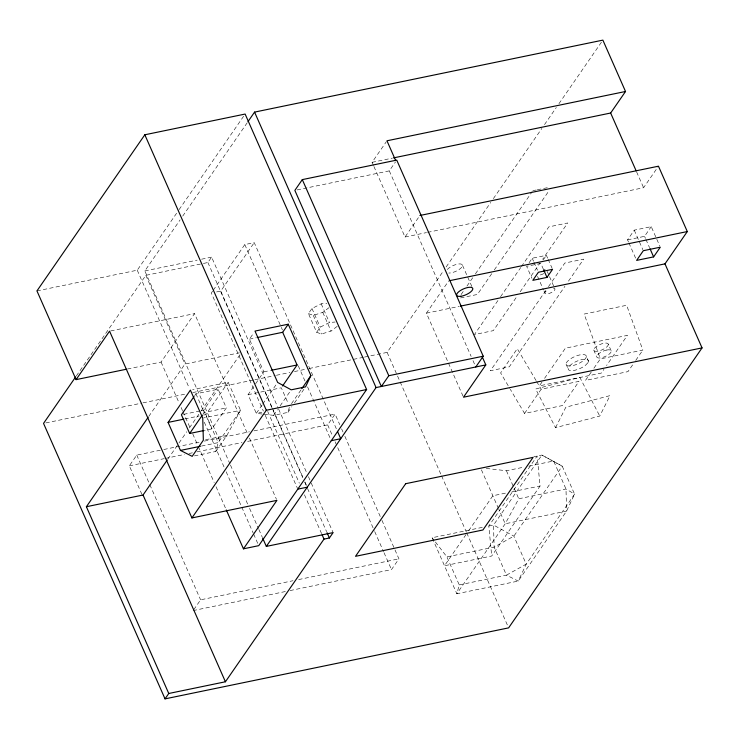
<?xml version="1.0" encoding="UTF-8"?>
<svg xmlns="http://www.w3.org/2000/svg" width="739" height="739" viewBox="0 0 739 739"><rect width="100%" height="100%" fill="white"/><g stroke="black" fill="none" stroke-linecap="round" stroke-linejoin="round"><path stroke-width="0.55" stroke-dasharray="3.69 2.77" d="M194.44 455.889L215.797 451.474L218.208 442.615L240.526 410.311L228.175 382.303L192.62 389.647M263.98 414.237L273.587 415.346L287.942 412.38L289.365 407.134M435.419 541.992L446.901 556.892L459.252 584.909L456.85 593.768L518.233 581.076L566.591 511.092L574.582 494.151L562.222 466.143L541.881 455.058L533.826 456.72M555.552 427.669L565.825 407.217L610.017 395.614L599.745 416.066L555.552 427.669L535.664 389.01L579.856 377.407L599.745 416.066M215.797 451.474L226.956 435.326L240.526 410.311L203.862 417.886M459.252 584.909L506.474 575.145L518.233 581.076L526.223 564.143L574.582 494.151L565.991 489.006L518.769 498.76L505.208 523.775L456.85 593.768L432.139 537.733L483.241 527.175M524.542 413.424L541.197 389.213L579.006 381.361L562.351 405.572L524.542 413.424L510.307 389.305M36.95 290.917L137.251 270.197L178.441 210.578M179.087 209.627L243.815 115.949M230.023 464.083L144.835 270.936L180.104 219.88M182.718 216.102L247.38 122.508M76.329 375.948L145.832 275.342L202.246 263.684M203.373 263.453L207.881 262.521L211.603 257.135L278.169 408.067M127.441 369.02L161.074 362.064L194.551 313.613L247.602 433.895M212.601 291.166L211.317 293.032L263.389 411.115M213.248 290.242L244.794 244.581L254.234 242.623L337.002 430.292M216.564 291.951L220.758 291.083L254.234 242.623M148.733 416.482L184.962 364.05L239.381 352.808M141.897 494.373L129.325 465.847L136.761 455.085L162.682 449.728M194.671 395.633L195.937 393.804L218.125 389.222L226.365 407.9L211.862 428.897L205.202 430.274M255.629 383.707L263.832 371.837L249.422 339.155L253.763 332.873M373.472 165.481L372.087 162.321L386.312 141.722M167.864 459.113L178.302 443.991M178.958 443.049L186.791 431.715M189.406 427.927L200.5 411.872M201.156 410.921L240.323 354.23M201.405 410.681L203.622 410.219L218.125 389.222M202.911 414.311L204.167 412.482L226.365 407.9M203.631 415.059L205.858 414.607L228.175 382.303M297.115 189.923L389.305 170.866L395.504 161.896M262.059 414.016L256.304 413.341L248.064 394.672L255.001 384.622M337.233 326.324L331.035 331.072L321.483 334.019L316.661 332.282L308.431 313.604L311.969 308.477L321.197 303.831L326.897 303.35M262.123 404.917L256.304 413.341L261.837 412.196M262.77 403.984L277.005 383.375M316.661 332.282L320.209 327.155L329.437 322.509L335.137 322.028M273.587 415.346L277.504 409.674M280.109 405.896L290.566 390.774M373.934 166.534L405.027 237.025L419.262 216.425M291.489 403.67L301.189 389.619M287.942 412.38L291.859 406.709M294.473 402.931L304.265 388.751M193.775 609.693L200.602 599.819L293.004 580.725M247.639 441.395L327.654 424.86L335.09 414.099L339.746 424.666M364.521 357.066L387.125 352.401L443.52 270.77M446.144 266.973L490.733 202.431M493.356 198.634L541.881 128.401M544.504 124.605L556.31 107.515M558.933 103.719L601.564 42.031M463.02 396.15L426.421 313.16L448.739 280.857M461.081 294.584L464.351 289.864M466.956 286.085L472.831 277.587M475.445 273.809L532.219 191.632M491.721 273.679L477.366 294.464L458.476 298.362M494.326 269.901L549.151 190.56M497.929 300.542L474.438 334.545L493.319 330.647L517.586 295.535M500.534 296.764L520.764 267.481M521.42 266.539L548.828 226.873L567.718 222.966L542.638 259.269M529.124 262.733L532.219 258.244L546.389 255.315L547.71 258.317M520.164 291.794L540.07 262.982M543.285 259.805L546.389 255.315M545.862 290.445L490.391 370.729L509.282 366.83L564.947 286.261M548.477 286.667L564.79 263.056L583.681 259.149L567.534 282.52M427.641 232.351L643.595 187.724L658.467 166.192M290.067 590.563L391.485 569.603L398.931 558.832L381.222 518.686M628.455 241.912L627.55 239.852L634.247 230.162L651.244 226.651L659.853 246.17M541.964 382.1L539.368 385.869L601.343 373.066L603.948 369.297M544.569 378.331L565.4 348.18L627.383 335.377L606.553 365.528M627.55 239.852L644.547 236.341L651.244 226.651M466.06 534.537L444.49 565.751L491.712 555.996L540.07 486.003L537.161 456.037L488.802 526.029L491.712 555.996M468.674 530.759L492.848 495.758L506.344 492.968M591.292 371.994L585.464 380.419L627.965 371.634L633.138 364.142M593.879 368.244L600.345 358.886L642.847 350.101L626.654 305.281L584.161 314.057L600.345 358.886M635.734 360.401L642.847 350.101M308.431 313.604L313.244 315.341L322.795 312.394L328.994 307.655M372.087 162.321L392.437 158.118M532.874 190.68L536.2 189.997M537.318 189.766L549.539 187.244M144.835 270.936L197.137 260.128M201.59 259.204L211.603 257.135M405.027 237.025L426.514 232.591M110.674 330.943L194.551 313.613M249.422 339.155L256.073 337.788M426.421 313.16L459.205 306.389M263.832 371.837L270.483 370.47M45.8 422.93L141.87 403.078M142.996 402.847L185.951 393.97M192.731 392.566L253.763 379.957M254.89 379.726L275.231 375.523M276.368 375.283L289.928 372.484M294.445 371.551L308.006 368.752M309.142 368.512L363.394 357.306M248.064 394.672L281.31 387.799L288.173 403.365M183.651 414.348L200.287 410.902M184.741 418.967L199.188 415.983M205.599 439.742L226.956 435.326M163.809 449.497L199.863 442.042M204.37 441.109L249.449 431.798M253.957 430.865L335.09 414.099M201.544 446.06L218.208 442.615L205.858 414.607M129.325 465.847L164.252 458.633M165.379 458.402L184.538 454.439M189.045 453.506L192.426 452.813M196.934 451.88L242.004 442.559M486.253 468.415L506.418 470.752L523.277 467.26M528.902 466.106L553.64 460.988L565.991 489.006L566.591 511.092L505.208 523.775L498.797 509.245M511.961 491.814L540.07 486.003M488.802 526.029L493.523 525.05L513.864 536.135L526.223 564.143L506.474 575.145L494.123 547.137L493.523 525.05L541.881 455.058L562.222 466.143L513.864 536.135L494.123 547.137L446.901 556.892M298.639 579.561L398.931 558.832M193.156 610.59L285.559 591.496M432.139 537.733L434.107 540.292M536.071 380.53L517.263 348.706L500.617 372.918L509.734 388.344M536.634 381.5L541.197 389.213M636.63 171.947L643.595 187.724M644.547 236.341L645.461 238.392M645.914 239.427L649.535 247.639M634.247 230.162L642.856 249.68M628.907 242.937L635.706 258.345M608.345 344.383A7.898 2.873 -23.8 0 1 597.472 351.21A7.898 2.873 -23.8 0 1 597.251 345.926A7.898 2.873 -23.8 0 1 608.345 344.383L611.319 351.117M593.703 349.963L596.678 356.697M548.153 259.324L552.125 268.322M586.36 356.401A10.956 3.981 -23.8 0 1 571.284 365.86A10.956 3.981 -23.8 0 1 570.979 358.535A10.956 3.981 -23.8 0 1 586.36 356.401L588.42 361.075M547.229 271.472L549.059 275.619M549.52 276.654L554.093 287.028M543.451 269.393L540.809 263.398L526.639 266.317L531.932 278.326M532.219 258.244L533.54 261.246M533.983 262.243L537.512 270.252M537.539 276.368L543.488 289.854M543.95 290.898L544.865 292.967M566.065 364.133L568.115 368.798M462.54 265.393L471.944 286.714M389.305 170.866L471.149 356.429M473.006 360.641L474.863 364.863M506.418 470.752L518.769 498.76M481.412 469.819L498.335 508.21M387.125 352.401L441.118 474.826M441.589 475.888L466.263 531.821M466.725 532.884L508.155 626.811M321.197 303.831L329.437 322.509M322.795 312.394L331.035 331.072M311.969 308.477L320.209 327.155M313.244 315.341L321.483 334.019M341.612 428.888L343.016 432.056M344.873 436.287L380.751 517.633M327.654 424.86L332.772 436.49M335.109 441.765L374.248 530.51M374.71 531.572L383.569 551.645M384.031 552.698L391.485 569.603M244.794 244.581L282.455 329.973M298.27 365.823L305.244 381.638M307.563 386.903L330.351 438.569M278.64 409.12L306.565 472.443M308.431 476.664L310.759 481.948M311.221 483.001L333.104 532.607M220.758 291.083L271.906 407.05M272.377 408.113L303.064 477.69M304.921 481.911L306.315 485.07M207.881 262.521L272.589 409.221M273.051 410.284L302.851 477.828M304.708 482.05L307.036 487.324M307.498 488.387L326.592 531.655M267.684 411.429L299.332 483.177M304.45 494.788L321.668 533.826M265.255 415.327L297.337 488.082M249.468 438.116L276.46 499.315M230.485 465.136L247.713 504.183M249.57 508.404L258.419 528.459M258.881 529.512L262.142 536.902M145.832 275.342L184.962 364.05M203.622 410.219L211.862 428.897M195.937 393.804L204.167 412.482M137.251 270.197L189.387 388.4M204.278 422.172L224.296 467.556M226.162 471.778L253.163 532.995M253.625 534.057L258.281 544.606M161.074 362.064L179.244 403.272M181.11 407.494L182.505 410.662M182.976 411.715L190.431 428.62M192.759 433.904L197.886 445.525M198.348 446.587L214.199 482.502M216.056 486.733L225.838 508.903M136.761 455.085L149.343 483.611M149.805 484.664L200.602 599.819M543.719 273.578A5.478 1.986 -23.8 0 1 538.177 275.222M543.562 269.67A5.478 1.986 -23.8 0 1 545.225 269.504M553.465 288.182A5.478 1.986 -23.8 0 1 553.095 291.536A5.478 1.986 -23.8 0 1 545.585 293.771A5.478 1.986 -23.8 0 1 547.913 289.827M447.317 269.476A8.766 3.187 -23.8 0 1 458.956 263.943A8.766 3.187 -23.8 0 1 460.73 268.294A8.766 3.187 -23.8 0 1 448.776 273.06M587.708 362.988L585.574 365.195A10.956 3.981 -23.8 0 1 568.956 370.119A10.956 3.981 -23.8 0 1 578.092 360.706A10.956 3.981 -23.8 0 1 587.708 362.988M606.682 350.027L603.865 350.859A7.898 2.873 -23.8 0 0 597.278 357.648A7.898 2.873 -23.8 0 0 609.269 354.092A7.898 2.873 -23.8 0 0 606.682 350.027"/><path stroke-width="1.11" d="M310.897 375.569L305.567 386.857L291.212 389.822L277.652 382.442L255.001 331.081L288.247 324.209L310.897 375.569L301.835 388.677M226.3 509.956L243.445 548.828L258.742 545.659L366.618 389.527L245.126 114.055L144.826 134.784L36.95 290.917L76.08 379.634L126.314 369.251M248.036 121.556L254.567 112.106L602.876 40.128L625.527 91.488L610.645 113.021L393.564 157.887M75.674 376.89L43.536 423.401L165.037 698.872L508.617 627.873L702.05 347.903L664.98 263.86L687.298 231.556L658.467 166.192L419.909 215.492M76.08 379.634L109.557 331.174L191.928 517.937L276.922 500.368L243.445 548.828M302.306 179.614L294.861 190.385L381.352 386.488L388.788 375.717L483.232 356.198L396.741 160.104L302.306 179.614L388.788 375.717M165.037 698.872L168.76 693.487L86.389 506.723L148.077 417.433M168.076 422.412L190.394 390.109L202.754 418.117L203.345 440.204L192.186 456.351L180.436 450.421L168.076 422.412L183.632 419.198M194.043 396.547L181.424 414.801L189.664 433.479L204.093 430.495M86.389 506.723L143.052 495.019L167.208 460.055M189.664 433.479L202.283 415.226M257.181 337.557L282.667 332.291L288.247 324.209M282.566 385.97L297.078 364.974L282.667 332.291M191.928 517.937L266.317 410.256L366.618 389.527M262.604 537.964L266.326 546.407L376.068 387.578L485.809 364.9L482.096 356.494M168.76 693.487L225.423 681.774L323.996 539.101L329.382 537.992L333.104 532.607L266.326 546.407M475.796 366.969L483.232 356.198M485.809 364.9L463.492 397.203L702.05 347.903M546.98 277.402L552.569 269.329L538.398 272.248L532.819 280.33L546.98 277.402L543.895 270.4M653.609 256.886L660.306 247.196L643.309 250.706L636.612 260.396L653.609 256.886L649.987 248.664M625.527 91.488L386.959 140.789L395.624 160.437M449.866 280.626L687.298 231.556M460.342 306.149L664.98 263.86M271.592 370.239L297.078 364.974M180.436 450.421L200.435 446.291M331.284 440.675L340.725 438.726L337.474 431.345M297.799 489.135L307.248 487.177M610.645 113.021L636.168 170.894M254.567 112.106L376.068 387.578M327.054 532.708L329.382 537.992M322.139 534.879L323.996 539.101M144.826 134.784L266.317 410.256M143.052 495.019L225.423 681.774M405.693 483.694L355.514 556.319L482.918 529.992L533.096 457.367L405.693 483.694M460.776 296.302A8.766 3.187 -23.8 0 0 472.831 288.737A8.766 3.187 -23.8 0 0 460.536 290.445A8.766 3.187 -23.8 0 0 460.776 296.302"/></g></svg>
